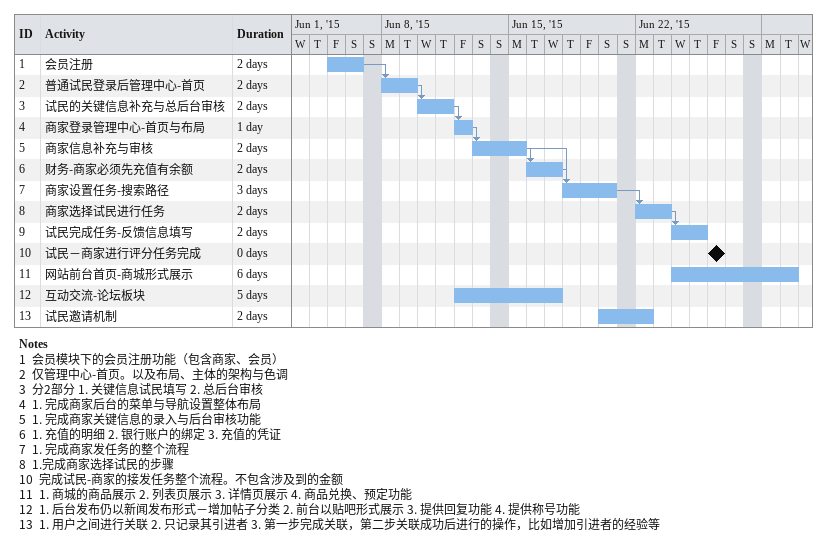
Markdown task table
| ID | Task | Duration | Start | Finish | Predecessors |
|---|---|---|---|---|---|
| 1 | 会员注册 | 2d | 2015-06-05 | 2015-06-06 |  |
| 2 | 普通试民登录后管理中心-首页 | 2d | 2015-06-08 | 2015-06-09 | 1 |
| 3 | 试民的关键信息补充与总后台审核 | 2d | 2015-06-10 | 2015-06-11 | 2 |
| 4 | 商家登录管理中心-首页与布局 | 1d | 2015-06-12 | 2015-06-12 | 3 |
| 5 | 商家信息补充与审核 | 2d | 2015-06-13 | 2015-06-15 | 4 |
| 6 | 财务-商家必须先充值有余额 | 2d | 2015-06-16 | 2015-06-17 | 5 |
| 7 | 商家设置任务-搜索路径 | 3d | 2015-06-18 | 2015-06-20 | 5, 6 |
| 8 | 商家选择试民进行任务 | 2d | 2015-06-22 | 2015-06-23 | 7 |
| 9 | 试民完成任务-反馈信息填写 | 2d | 2015-06-24 | 2015-06-25 | 8 |
| 10 | 试民－商家进行评分任务完成 | 0d | 2015-06-26 | 2015-06-26 |  |
| 11 | 网站前台首页-商城形式展示 | 6d | 2015-06-24 | 2015-06-30 |  |
| 12 | 互动交流-论坛板块 | 5d | 2015-06-12 | 2015-06-17 |  |
| 13 | 试民邀请机制 | 2d | 2015-06-20 | 2015-06-22 |  |

Notes
- 1: 会员模块下的会员注册功能（包含商家、会员）
- 2: 仅管理中心-首页。以及布局、主体的架构与色调
- 3: 分2部分 1. 关键信息试民填写 2. 总后台审核
- 4: 1. 完成商家后台的菜单与导航设置整体布局
- 5: 1. 完成商家关键信息的录入与后台审核功能
- 6: 1. 充值的明细 2. 银行账户的绑定 3. 充值的凭证
- 7: 1. 完成商家发任务的整个流程
- 8: 1.完成商家选择试民的步骤
- 10: 完成试民-商家的接发任务整个流程。不包含涉及到的金额
- 11: 1. 商城的商品展示 2. 列表页展示 3. 详情页展示 4. 商品兑换、预定功能
- 12: 1. 后台发布仍以新闻发布形式－增加帖子分类 2. 前台以贴吧形式展示 3. 提供回复功能 4. 提供称号功能
- 13: 1. 用户之间进行关联 2. 只记录其引进者 3. 第一步完成关联，第二步关联成功后进行的操作，比如增加引进者的经验等
